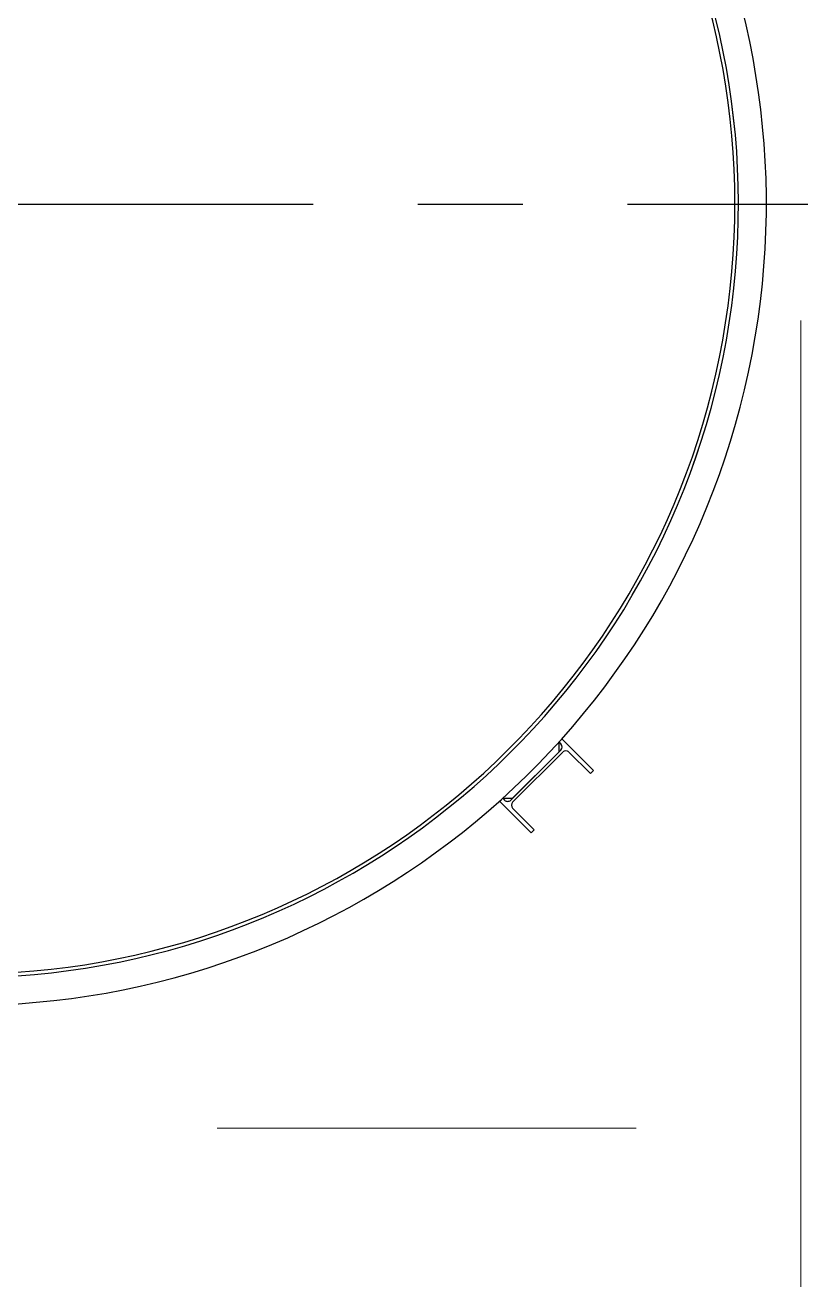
# Model space of a CAD drawing. Header units: metres. Extents: x 0 to 63075, y 0 to 44550.
# Drawn here: x 14339 to 16102, y 27808 to 30660 of the extents above; entities that cross this region are included whole.
import ezdxf

# ---------------------------------------------------------------- set-up
doc = ezdxf.new("R2010")
doc.units = ezdxf.units.M
doc.header["$LTSCALE"] = 75
doc.linetypes.add('CENTER2', pattern=[28.575, 19.05, -3.175, 3.175, -3.175])
doc.linetypes.add('CENTERX2', pattern=[101.6, 63.5, -12.7, 12.7, -12.7])
for name, color, linetype in [('SC1', 7, 'CENTER2'), ('SDM', 7, 'Continuous'), ('SL1', 8, 'Continuous')]:
    doc.layers.add(name, color=color, linetype=linetype)

# ---------------------------------------------------------------- blocks, each defined once
blk = doc.blocks.new('A$Ca548c4ee')
at = {"layer": 'SC1'}
blk.add_line((3162, 7584.5), (8722.2, 7584.5), dxfattribs=at)
at = {"layer": 'SL1'}
for p, q in [((7296.6, 6357.6), (7292.3, 6361.8)), ((7292.9, 6361.2), (7292.3, 6361.8)), ((7299.1, 6369.4), (7371.2, 6297.3)), ((7182.7, 6229.9), (7296.6, 6343.7)), ((7186.4, 6233.5), (7292.9, 6340)), ((7300.9, 6339.3), (7187.1, 6225.5)), ((7292.9, 6340), (7292.9, 6361.2)), ((7364, 6290.1), (7314.8, 6339.3)), ((7371.2, 6297.3), (7364, 6290.1)), ((7229.1, 6155.2), (7157, 6227.3)), ((7164.6, 6234.1), (7168.9, 6229.9)), ((7165.2, 6233.5), (7164.6, 6234.1)), ((7186.4, 6233.5), (7165.2, 6233.5)), ((7187.1, 6211.6), (7236.3, 6162.4)), ((7236.3, 6162.4), (7229.1, 6155.2))]:
    blk.add_line(p, q, dxfattribs=at)
for centre, radius, start, end in [((5942.1, 7584.5), 1821.5, 111.6333, 68.3667), ((5942.1, 7584.5), 1758, 110.2335, 69.7665), ((5942.1, 7584.5), 1758, 110.2343, 69.7657), ((5942.1, 7584.5), 1750, 110.3301, 69.6699), ((7289.6, 6350.6), 9.8, 315, 45), ((7307.9, 6332.4), 9.8, 45, 135), ((7175.8, 6236.8), 9.8, 225, 315), ((7194, 6218.5), 9.8, 135, 225)]:
    blk.add_arc(centre, radius, start, end, dxfattribs=at)

msp = doc.modelspace()

# ---------------------------------------------------------------- linework, layer by layer
at = {"layer": 'SC1', "color": 7, "linetype": 'CENTERX2', "lineweight": 9}
for p, q in [((16101.6, 29988.5), (16101.6, 20854.9)), ((21442.6, 28152.6), (5680.4, 28152.6))]:
    msp.add_line(p, q, dxfattribs=at)

# ---------------------------------------------------------------- block references
at = {"layer": 'SDM'}
msp.add_blockref('A$Ca548c4ee', (8259.5, 22668.4), dxfattribs=at)

doc.saveas('drawing.dxf')
